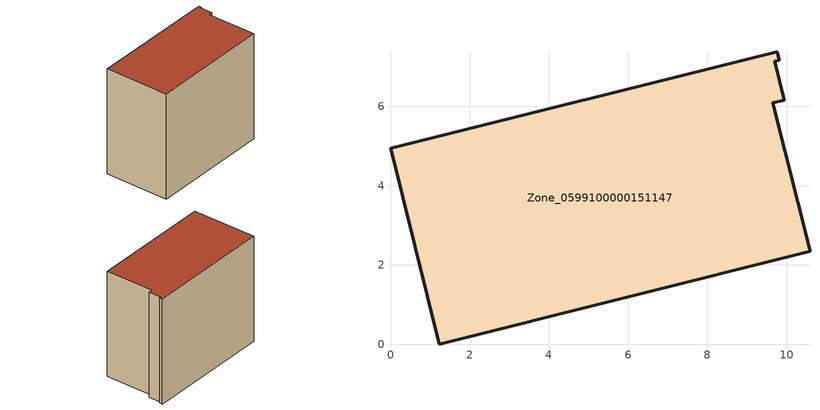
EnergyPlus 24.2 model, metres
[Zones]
Zone_0599100000151147
 floor ground (C_G): 9.76,7.38 9.81,7.16 9.7,7.14 9.94,6.16 9.65,6.09 10.59,2.34 1.23,0 0,4.95 z0
 wall outside (C_F): 1.23,0 10.59,2.34 9.65,6.09 9.94,6.16 9.7,7.14 9.81,7.16 9.76,7.38 0,4.95 1.23,0 z0:8.45
 roof outside (C_R): 9.81,7.16 9.76,7.38 0,4.95 1.23,0 10.59,2.34 9.65,6.09 9.94,6.16 9.7,7.14 z8.45
[BUILDING]
Pand.0599100000151147: North Axis=0; Terrain=City; Loads Convergence Tolerance Value=0.04; Temperature Convergence Tolerance Value=0.4; Solar Distribution=FullExterior; Maximum Number of Warmup Days=25; Minimum Number of Warmup Days=1
[Site:Location]
Rotterdam.The.Hague.AP_ZH_NLD Design_Conditions: Latitude=51.96; Longitude=4.45; Time Zone=1; Elevation=-4.5
[SITE:GROUNDTEMPERATURE:BUILDINGSURFACE]
18, 18, 18, 18, 18, 18, 18, 18, 18, 18, 18, 18
[MATERIAL] Thermal Absorptance=0.9; Solar Absorptance=0.7; Visible Absorptance=0.7
Name | Roughness | Thickness | Conductivity | Density | Specific Heat
G.TI.1975-1991 | MediumSmooth | 0.15 | 0.288461 | 540 | 1210
F.TI.1975-1991 | Rough | 0.3 | 0.230769 | 1920 | 840
R.TI.1975-1991 | MediumRough | 0.2 | 0.153846 | 1500 | 1000
[CONSTRUCTION]
C_G: G.TI.1975-1991
C_F: F.TI.1975-1991
C_R: R.TI.1975-1991
[ZONE]
Zone_0599100000151147: Type=1; Multiplier=1; Ceiling Height=Autocalculate; Volume=Autocalculate; Floor Area=autocalculate; Part of Total Floor Area=Yes
[ZONEINFILTRATION:DESIGNFLOWRATE]
Infil_Zone_0599100000151147: Zone or ZoneList or Space or SpaceList=Zone_0599100000151147; Schedule=AlwaysOn; Design Flow Rate Calculation Method=Flow/Area; Flow Rate per Floor Area=0.003; Constant Term Coefficient=1; Temperature Term Coefficient=0; Velocity Term Coefficient=0; Velocity Squared Term Coefficient=0
[HVACTEMPLATE:ZONE:IDEALLOADSAIRSYSTEM]
Zone_0599100000151147: Maximum Heating Supply Air Temperature=50; Minimum Cooling Supply Air Temperature=13; Maximum Heating Supply Air Humidity Ratio=0.0156; Minimum Cooling Supply Air Humidity Ratio=0.0077; Heating Limit=NoLimit; Cooling Limit=NoLimit; Dehumidification Control Type=ConstantSensibleHeatRatio; Cooling Sensible Heat Ratio=0.7; Dehumidification Setpoint=60; Humidification Control Type=None; Humidification Setpoint=30; Outdoor Air Method=None; Outdoor Air Flow Rate per Person=0.00944; Outdoor Air Flow Rate per Zone Floor Area=0; Outdoor Air Flow Rate per Zone=0; Demand Controlled Ventilation Type=None; Outdoor Air Economizer Type=NoEconomizer; Heat Recovery Type=None; Sensible Heat Recovery Effectiveness=0.7; Latent Heat Recovery Effectiveness=0.65
[ZONECONTROL:THERMOSTAT]
ThermostatControl_Zone_0599100000151147: Zone or ZoneList=Zone_0599100000151147; Control Type Schedule=DualSetpointControlType; Control 1=Thermostat_Zone_0599100000151147; Temperature Difference Between Cutout And Setpoint=0
[THERMOSTATSETPOINT:DUALSETPOINT]
Thermostat_Zone_0599100000151147: Heating Setpoint Temperature Schedule=HeatingSetpoint_Zone_0599100000151147; Cooling Setpoint Temperature Schedule=CoolingSetpoint_Zone_0599100000151147
[SCHEDULE:COMPACT]
HeatingSetpoint_Zone_0599100000151147: Through: 12/31, For: AllDays, Until: 24:00, 21
CoolingSetpoint_Zone_0599100000151147: Through: 12/31, For: AllDays, Until: 24:00, 24
DualSetpointControlType: Through: 12/31, For: AllDays, Until: 24:00, 4
AlwaysOn: Through: 12/31, For: AllDays, Until: 24:00, 1
